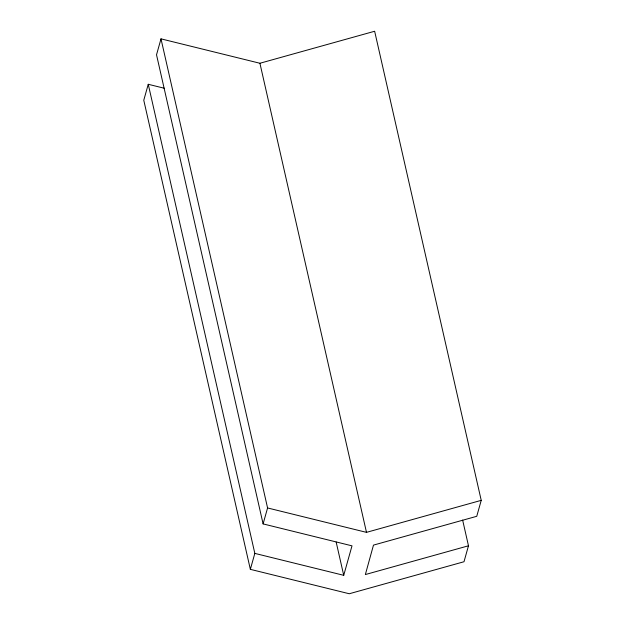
<?xml version="1.0" encoding="UTF-8"?>
<svg xmlns="http://www.w3.org/2000/svg" width="625" height="625" viewBox="0 0 625 625"><rect width="100%" height="100%" fill="white"/><g stroke="black" fill="none" stroke-linecap="round" stroke-linejoin="round"><path stroke-width="0.94" d="M164.328 88.258L148.25 84.289L143.773 100.242L250.352 569.344L349.266 593.75L464 561.742L468.477 545.789L462.641 520.094M468.477 545.789L365.359 574.555L373.484 545.109L476.75 516.305L481.227 500.352L374.648 31.25L259.914 63.258L161 38.852L156.523 54.805L263.102 523.906L352 545.844L343.727 575.32L254.828 553.391L148.25 84.289M250.352 569.344L254.828 553.391M263.102 523.906L267.578 507.953L161 38.852M267.578 507.953L366.484 532.359L481.227 500.352M259.914 63.258L366.484 532.359M336.156 542.023L343.727 575.32"/></g></svg>
